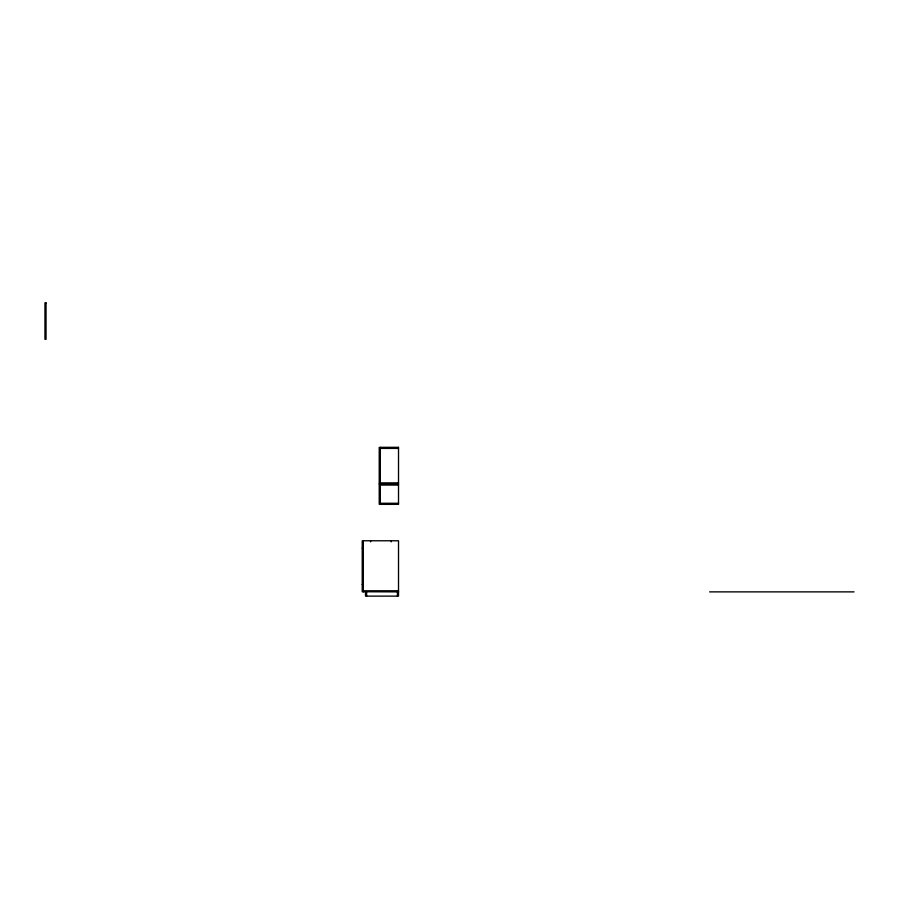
<?xml version="1.0" encoding="UTF-8"?>
<svg xmlns="http://www.w3.org/2000/svg" width="899" height="899" viewBox="0 0 899 899"><rect width="100%" height="100%" fill="white"/><g stroke="black" fill="none" stroke-linecap="round" stroke-linejoin="round"><path stroke-width="1.35" d="M380.311 447.432L379.221 447.432L379.221 504.238L380.311 504.238M380.311 448.41L398.515 448.41M380.311 482.875L398.515 482.875M379.221 483.853L398.515 483.965M380.311 485.067L398.515 485.067M380.311 503.271L398.515 503.271M363.32 540.962L362.23 540.962L362.23 591.756L398.515 591.879M362.23 548.266L363.32 548.266M362.23 584.44L363.32 584.44M363.32 590.778L398.515 590.778M709.614 591.879L854.05 591.879M397.425 591.879L397.425 596.127M391.234 540.771L391.234 541.872M370.602 540.771L370.602 541.872M366.601 591.879L366.601 596.127M365.5 591.879L365.5 596.127L398.515 596.127L398.515 540.771L363.32 540.771L363.32 591.879M46.04 302.873L44.95 302.873L44.95 339.294L46.04 339.294L46.04 302.873M398.515 447.32L380.311 447.32L380.311 504.361L398.515 504.361L398.515 447.32"/></g></svg>
